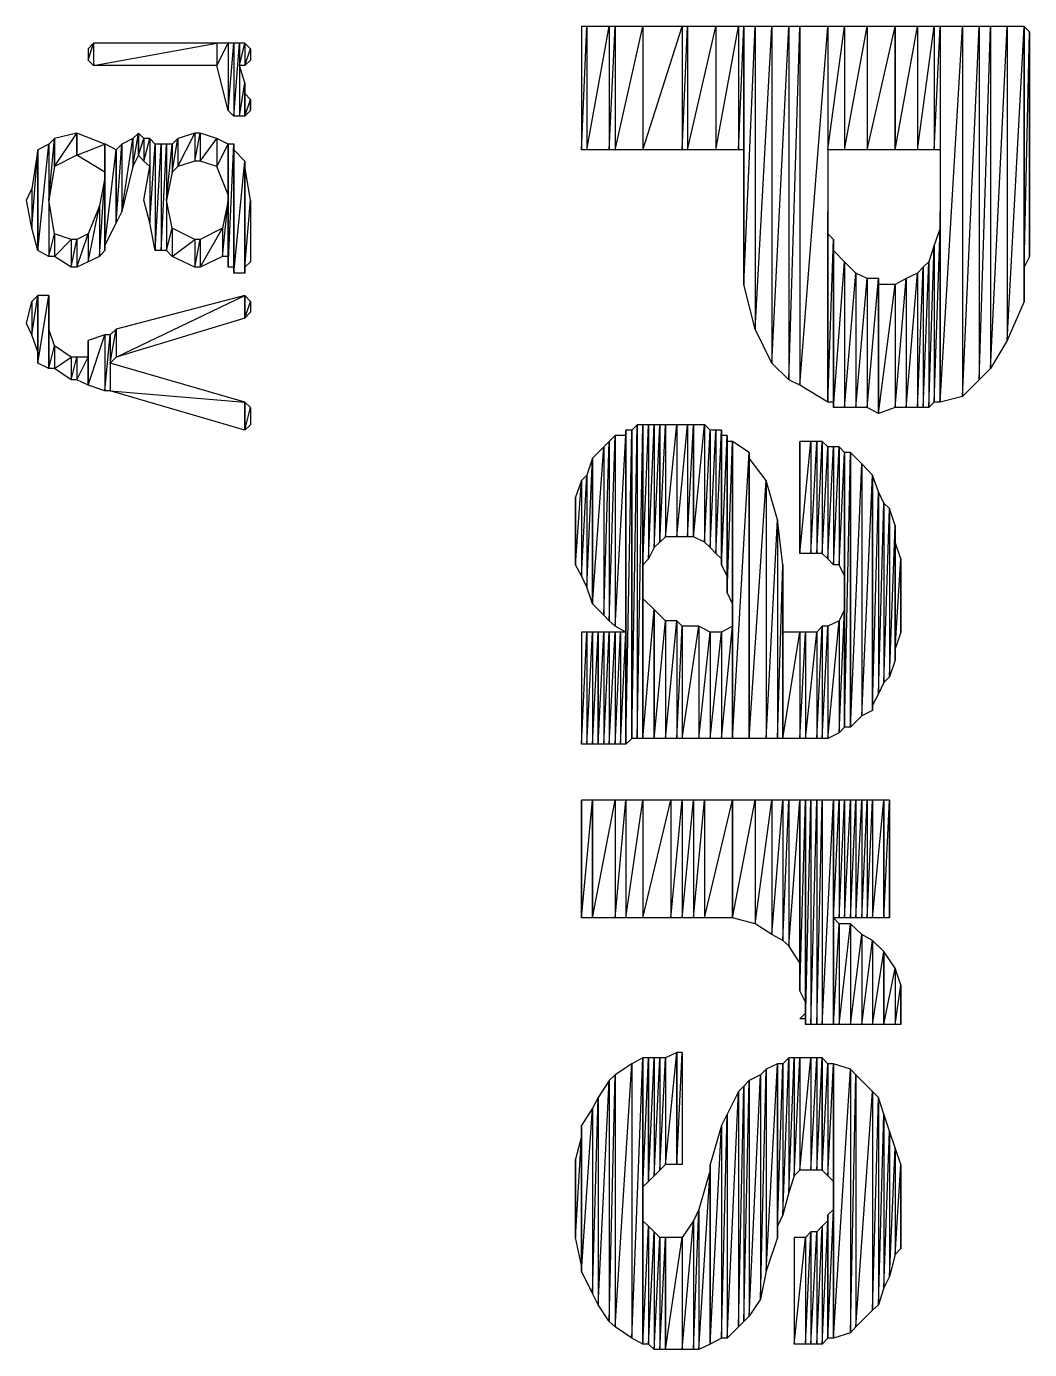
# Model space of a CAD drawing. Extents: x 0.1 to 11.6, y 0.2 to 16.4.
# Drawn here: x 1.0275 to 1.1766, y 1.605 to 1.8016 of the extents above; entities that cross this region are included whole.
import ezdxf

# ---------------------------------------------------------------- set-up
doc = ezdxf.new("R2010")
doc.units = 0
doc.header["$MEASUREMENT"] = 0

msp = doc.modelspace()

# ---------------------------------------------------------------- linework, layer by layer
at = {"color": 0}
for points in [[(1.11084, 1.80165), (1.11003, 1.80165), (1.11003, 1.78331)], [(1.11084, 1.80165), (1.11084, 1.78331), (1.11003, 1.78331)], [(1.11415, 1.80165), (1.11084, 1.80165), (1.11084, 1.78331)], [(1.11415, 1.80165), (1.11415, 1.78331), (1.11084, 1.78331)], [(1.11502, 1.80165), (1.11415, 1.80165), (1.11415, 1.78331)], [(1.11502, 1.80165), (1.11502, 1.78331), (1.11415, 1.78331)], [(1.11914, 1.80165), (1.11502, 1.80165), (1.11502, 1.78331)], [(1.11914, 1.80165), (1.11914, 1.78331), (1.11502, 1.78331)], [(1.125, 1.80165), (1.11914, 1.80165), (1.11914, 1.78331)], [(1.125, 1.80165), (1.125, 1.78331), (1.11914, 1.78331)], [(1.12581, 1.80165), (1.125, 1.80165), (1.125, 1.78331)], [(1.12581, 1.80165), (1.12581, 1.78331), (1.125, 1.78331)], [(1.12999, 1.80165), (1.12581, 1.80165), (1.12581, 1.78331)], [(1.12999, 1.80165), (1.12999, 1.78331), (1.12581, 1.78331)], [(1.13336, 1.80165), (1.12999, 1.80165), (1.12999, 1.78331)], [(1.13336, 1.80165), (1.13336, 1.78331), (1.12999, 1.78331)], [(1.13417, 1.80165), (1.13336, 1.80165), (1.13336, 1.78331)], [(1.13417, 1.80165), (1.13417, 1.78331), (1.13336, 1.78331)], [(1.13585, 1.80165), (1.13417, 1.80165), (1.13417, 1.76329)], [(1.13585, 1.80165), (1.13585, 1.75667), (1.13417, 1.76329)], [(1.13417, 1.80165), (1.13417, 1.77083)], [(1.13417, 1.80165), (1.13417, 1.76329), (1.13417, 1.77083)], [(1.13417, 1.80165), (1.13417, 1.77165)], [(1.13417, 1.80165), (1.13417, 1.77083), (1.13417, 1.77165)], [(1.13835, 1.80165), (1.13585, 1.80165), (1.13585, 1.75667)], [(1.13835, 1.80165), (1.13835, 1.75162), (1.13585, 1.75667)], [(1.14084, 1.80165), (1.13835, 1.80165), (1.13835, 1.75162)], [(1.14084, 1.80165), (1.14084, 1.74914), (1.13835, 1.75162)], [(1.14252, 1.80165), (1.14084, 1.80165), (1.14084, 1.74914)], [(1.14252, 1.80165), (1.14252, 1.74832), (1.14084, 1.74914)], [(1.14665, 1.80165), (1.14252, 1.80165), (1.14252, 1.74832)], [(1.14665, 1.80165), (1.14665, 1.74582), (1.14252, 1.74832)], [(1.14914, 1.80165), (1.14665, 1.80165), (1.14665, 1.78331)], [(1.14914, 1.80165), (1.14914, 1.78331), (1.14665, 1.78331)], [(1.15251, 1.80165), (1.14914, 1.80165), (1.14914, 1.78331)], [(1.15251, 1.80165), (1.15251, 1.78331), (1.14914, 1.78331)], [(1.15668, 1.80165), (1.15251, 1.80165), (1.15251, 1.78331)], [(1.15668, 1.80165), (1.15668, 1.78331), (1.15251, 1.78331)], [(1.15999, 1.80165), (1.15668, 1.80165), (1.15668, 1.78331)], [(1.15999, 1.80165), (1.15999, 1.78331), (1.15668, 1.78331)], [(1.15668, 1.80165), (1.15668, 1.78331)], [(1.15668, 1.80165), (1.15668, 1.78331)], [(1.16249, 1.80165), (1.15999, 1.80165), (1.15999, 1.78331)], [(1.16249, 1.80165), (1.16249, 1.78331), (1.15999, 1.78331)], [(1.16336, 1.80165), (1.16249, 1.80165), (1.16249, 1.78331)], [(1.16336, 1.80165), (1.16336, 1.78331), (1.16249, 1.78331)], [(1.16667, 1.80165), (1.16336, 1.80165), (1.16336, 1.74582)], [(1.16667, 1.80165), (1.16667, 1.74664), (1.16336, 1.74582)], [(1.16916, 1.80165), (1.16667, 1.80165), (1.16667, 1.74664)], [(1.16916, 1.80165), (1.16916, 1.74914), (1.16667, 1.74664)], [(1.17084, 1.80165), (1.16916, 1.80165), (1.16916, 1.74914)], [(1.17084, 1.80165), (1.17084, 1.75082), (1.16916, 1.74914)], [(1.17334, 1.80165), (1.17084, 1.80165), (1.17084, 1.75082)], [(1.17334, 1.80165), (1.17334, 1.75499), (1.17084, 1.75082)], [(1.17584, 1.80165), (1.17334, 1.80165), (1.17334, 1.75499)], [(1.17584, 1.80165), (1.17584, 1.76079), (1.17334, 1.75499)], [(1.17665, 1.80083), (1.17584, 1.80165), (1.17584, 1.76585)], [(1.17584, 1.80165), (1.17584, 1.76079)], [(1.17584, 1.80165), (1.17584, 1.76079)], [(1.17665, 1.80083), (1.17665, 1.76747), (1.17584, 1.76585)], [(1.17665, 1.80083), (1.17665, 1.76747)], [(1.17665, 1.80083), (1.17665, 1.76747)], [(1.14665, 1.77083), (1.14665, 1.77414), (1.14665, 1.74582)], [(1.16336, 1.77414), (1.16336, 1.74582)], [(1.16336, 1.77414), (1.16336, 1.74582)], [(1.14752, 1.76997), (1.14665, 1.77083), (1.14665, 1.74582)], [(1.14665, 1.77083), (1.14665, 1.74582)], [(1.14752, 1.76997), (1.14752, 1.74582), (1.14665, 1.74582)], [(1.14752, 1.76833), (1.14752, 1.76997), (1.14752, 1.74582)], [(1.16336, 1.77165), (1.16249, 1.76915), (1.16249, 1.74582)], [(1.16336, 1.77165), (1.16336, 1.74582), (1.16249, 1.74582)], [(1.14914, 1.76665), (1.14752, 1.76833), (1.14752, 1.74501)], [(1.14752, 1.76833), (1.14752, 1.74501), (1.14752, 1.74582)], [(1.16249, 1.76915), (1.16168, 1.76665), (1.16168, 1.74501)], [(1.16249, 1.76915), (1.16249, 1.74582), (1.16168, 1.74501)], [(1.14914, 1.76665), (1.14914, 1.74501), (1.14752, 1.74501)], [(1.15082, 1.76497), (1.14914, 1.76665), (1.14914, 1.74501)], [(1.16168, 1.76665), (1.16081, 1.76585), (1.16081, 1.74501)], [(1.16168, 1.76665), (1.16168, 1.74501), (1.16081, 1.74501)], [(1.15082, 1.76497), (1.15082, 1.74501), (1.14914, 1.74501)], [(1.15251, 1.76417), (1.15082, 1.76497), (1.15082, 1.74501)], [(1.15251, 1.76417), (1.15251, 1.74501), (1.15082, 1.74501)], [(1.15419, 1.76417), (1.15251, 1.76417), (1.15251, 1.74501)], [(1.15419, 1.76417), (1.15419, 1.74414), (1.15251, 1.74501)], [(1.15419, 1.76329), (1.15419, 1.76417), (1.15419, 1.74414)], [(1.15831, 1.76417), (1.15668, 1.76329), (1.15668, 1.74501)], [(1.15831, 1.76417), (1.15831, 1.74501), (1.15668, 1.74501)], [(1.15999, 1.76497), (1.15831, 1.76417), (1.15831, 1.74501)], [(1.15999, 1.76497), (1.15999, 1.74501), (1.15831, 1.74501)], [(1.16081, 1.76585), (1.15999, 1.76497), (1.15999, 1.74501)], [(1.16081, 1.76585), (1.16081, 1.74501), (1.15999, 1.74501)], [(1.15668, 1.76329), (1.15419, 1.76329), (1.15419, 1.74414)], [(1.15668, 1.76329), (1.15668, 1.74501), (1.15419, 1.74414)], [(1.15419, 1.76329), (1.15419, 1.74414)], [(1.11833, 1.74246), (1.11751, 1.74164), (1.11751, 1.69581)], [(1.11833, 1.74246), (1.11833, 1.69581), (1.11751, 1.69581)], [(1.11914, 1.74246), (1.11833, 1.74246), (1.11833, 1.69581)], [(1.11914, 1.74246), (1.11914, 1.69581), (1.11833, 1.69581)], [(1.12001, 1.74246), (1.11914, 1.74246), (1.11914, 1.72163)], [(1.12001, 1.74246), (1.12001, 1.7225), (1.11914, 1.72163)], [(1.11914, 1.74246), (1.11914, 1.72)], [(1.11914, 1.74246), (1.11914, 1.72)], [(1.12082, 1.74246), (1.12001, 1.74246), (1.12001, 1.7225)], [(1.12082, 1.74246), (1.12082, 1.72418), (1.12001, 1.7225)], [(1.12169, 1.74246), (1.12082, 1.74246), (1.12082, 1.72418)], [(1.12169, 1.74246), (1.12169, 1.72499), (1.12082, 1.72418)], [(1.1225, 1.74246), (1.12169, 1.74246), (1.12169, 1.72499)], [(1.1225, 1.74246), (1.1225, 1.72581), (1.12169, 1.72499)], [(1.12169, 1.74246), (1.12169, 1.72499)], [(1.12169, 1.74246), (1.12169, 1.72499)], [(1.12419, 1.74246), (1.1225, 1.74246), (1.1225, 1.72581)], [(1.12419, 1.74246), (1.12419, 1.72581), (1.1225, 1.72581)], [(1.12581, 1.74246), (1.12419, 1.74246), (1.12419, 1.72581)], [(1.12581, 1.74246), (1.12581, 1.72581), (1.12419, 1.72581)], [(1.12668, 1.74246), (1.12581, 1.74246), (1.12581, 1.72581)], [(1.12668, 1.74246), (1.12668, 1.72581), (1.12581, 1.72581)], [(1.12831, 1.74246), (1.12668, 1.74246), (1.12668, 1.72581)], [(1.12831, 1.74246), (1.12831, 1.72499), (1.12668, 1.72581)], [(1.12668, 1.74246), (1.12668, 1.72581)], [(1.12668, 1.74246), (1.12668, 1.72581)], [(1.12918, 1.74164), (1.12831, 1.74251), (1.12831, 1.72499)], [(1.11502, 1.74083), (1.11415, 1.73996), (1.11415, 1.71332)], [(1.11502, 1.74083), (1.11502, 1.71251), (1.11415, 1.71332)], [(1.11664, 1.74083), (1.11502, 1.74083), (1.11502, 1.71251)], [(1.11664, 1.74083), (1.11664, 1.71164), (1.11502, 1.71251)], [(1.11751, 1.74164), (1.11664, 1.74164), (1.11664, 1.69499)], [(1.11751, 1.74164), (1.11751, 1.69581), (1.11664, 1.69499)], [(1.11664, 1.74164), (1.11664, 1.71164)], [(1.11664, 1.74164), (1.11664, 1.71164)], [(1.11751, 1.74164), (1.11751, 1.69581)], [(1.11751, 1.74164), (1.11751, 1.69581)], [(1.12918, 1.74164), (1.12918, 1.72418), (1.12831, 1.72499)], [(1.12999, 1.74164), (1.12918, 1.74164), (1.12918, 1.72418)], [(1.12999, 1.74164), (1.12999, 1.72331), (1.12918, 1.72418)], [(1.13086, 1.74164), (1.12999, 1.74164), (1.12999, 1.72331)], [(1.13086, 1.74164), (1.13086, 1.7225), (1.12999, 1.72331)], [(1.13086, 1.74083), (1.13086, 1.74164), (1.13086, 1.7225)], [(1.13167, 1.74083), (1.13086, 1.74083), (1.13086, 1.72163)], [(1.13167, 1.74083), (1.13167, 1.72), (1.13086, 1.72163)], [(1.13086, 1.74083), (1.13086, 1.72163)], [(1.13086, 1.74083), (1.13086, 1.72163)], [(1.13086, 1.74083), (1.13086, 1.72163), (1.13086, 1.7225)], [(1.13167, 1.73996), (1.13167, 1.74083), (1.13167, 1.71913)], [(1.13167, 1.74083), (1.13167, 1.72)], [(1.13167, 1.74083), (1.13167, 1.71913), (1.13167, 1.72)], [(1.11334, 1.73915), (1.11165, 1.73747), (1.11165, 1.71582)], [(1.11334, 1.73915), (1.11334, 1.71414), (1.11165, 1.71582)], [(1.11415, 1.73996), (1.11334, 1.73915), (1.11334, 1.71414)], [(1.11415, 1.73996), (1.11415, 1.71332), (1.11334, 1.71414)], [(1.13249, 1.73996), (1.13167, 1.73996), (1.13167, 1.7175)], [(1.13249, 1.73996), (1.13249, 1.71582), (1.13167, 1.7175)], [(1.13167, 1.73996), (1.13167, 1.7175), (1.13167, 1.71913)], [(1.13498, 1.73833), (1.13249, 1.73996), (1.13249, 1.69581)], [(1.13249, 1.73996), (1.13249, 1.715)], [(1.13249, 1.73996), (1.13249, 1.71414), (1.13249, 1.715)], [(1.13249, 1.73996), (1.13249, 1.71582)], [(1.13249, 1.73996), (1.13249, 1.715), (1.13249, 1.71582)], [(1.14415, 1.73996), (1.14252, 1.73996), (1.14252, 1.72331)], [(1.14415, 1.73996), (1.14415, 1.72331), (1.14252, 1.72331)], [(1.14252, 1.73996), (1.14252, 1.72418)], [(1.14252, 1.73996), (1.14252, 1.72331), (1.14252, 1.72418)], [(1.14502, 1.73996), (1.14415, 1.73996), (1.14415, 1.72331)], [(1.14502, 1.73996), (1.14502, 1.72331), (1.14415, 1.72331)], [(1.14583, 1.73996), (1.14502, 1.73996), (1.14502, 1.72331)], [(1.14583, 1.73996), (1.14583, 1.72331), (1.14502, 1.72331)], [(1.14665, 1.73915), (1.14583, 1.73996), (1.14583, 1.72331)], [(1.14665, 1.73915), (1.14665, 1.7225), (1.14583, 1.72331)], [(1.14752, 1.73915), (1.14665, 1.73915), (1.14665, 1.7225)], [(1.14752, 1.73915), (1.14752, 1.72163), (1.14665, 1.7225)], [(1.14833, 1.73915), (1.14752, 1.73915), (1.14752, 1.72163)], [(1.14833, 1.73915), (1.14833, 1.72163), (1.14752, 1.72163)], [(1.14914, 1.73833), (1.14833, 1.73915), (1.14833, 1.72163)], [(1.11165, 1.73747), (1.11084, 1.73497), (1.11084, 1.71832)], [(1.11165, 1.73747), (1.11165, 1.71582), (1.11084, 1.71832)], [(1.11165, 1.73747), (1.11165, 1.71582)], [(1.11165, 1.73747), (1.11165, 1.71582)], [(1.13498, 1.73833), (1.13498, 1.69581), (1.13249, 1.69581)], [(1.13498, 1.73747), (1.13498, 1.73833), (1.13498, 1.69581)], [(1.13748, 1.73415), (1.13498, 1.73747), (1.13498, 1.69581)], [(1.13498, 1.73747), (1.13498, 1.69581)], [(1.14914, 1.73833), (1.14914, 1.72), (1.14833, 1.72163)], [(1.15001, 1.73833), (1.14914, 1.73833), (1.14914, 1.69749)], [(1.15001, 1.73833), (1.15001, 1.69749), (1.14914, 1.69749)], [(1.14914, 1.73833), (1.14914, 1.72)], [(1.14914, 1.73833), (1.14914, 1.71832), (1.14914, 1.72)], [(1.15169, 1.73665), (1.15001, 1.73833), (1.15001, 1.69749)], [(1.15001, 1.73833), (1.15001, 1.69749)], [(1.15001, 1.73833), (1.15001, 1.69749)], [(1.15169, 1.73665), (1.15169, 1.69917), (1.15001, 1.69749)], [(1.15332, 1.73497), (1.15169, 1.73665), (1.15169, 1.69917)], [(1.11084, 1.73497), (1.11003, 1.73415), (1.11003, 1.72)], [(1.11084, 1.73497), (1.11084, 1.71832), (1.11003, 1.72)], [(1.15332, 1.73497), (1.15332, 1.69997), (1.15169, 1.69917)], [(1.15419, 1.73247), (1.15332, 1.73497), (1.15332, 1.70079)], [(1.15332, 1.73497), (1.15332, 1.69997)], [(1.15332, 1.73497), (1.15332, 1.69997)], [(1.11003, 1.73415), (1.10916, 1.73167), (1.10916, 1.72163)], [(1.11003, 1.73415), (1.11003, 1.72), (1.10916, 1.72163)], [(1.13748, 1.73415), (1.13748, 1.69581), (1.13498, 1.69581)], [(1.13916, 1.72831), (1.13748, 1.73415), (1.13748, 1.69581)], [(1.10916, 1.73167), (1.10916, 1.72418)], [(1.10916, 1.73167), (1.10916, 1.72163), (1.10916, 1.72418)], [(1.15419, 1.73247), (1.15419, 1.70247), (1.15332, 1.70079)], [(1.155, 1.73079), (1.15419, 1.73247), (1.15419, 1.70247)], [(1.155, 1.73079), (1.155, 1.70415), (1.15419, 1.70247)], [(1.15582, 1.72999), (1.155, 1.73079), (1.155, 1.70415)], [(1.10916, 1.72999), (1.10916, 1.72499)], [(1.10916, 1.72999), (1.10916, 1.72418), (1.10916, 1.72499)], [(1.15582, 1.72999), (1.15582, 1.70497), (1.155, 1.70415)], [(1.15668, 1.72749), (1.15582, 1.72999), (1.15582, 1.70497)], [(1.13916, 1.72831), (1.13916, 1.69581), (1.13748, 1.69581)], [(1.13997, 1.72163), (1.13916, 1.72831), (1.13916, 1.69581)], [(1.15668, 1.72749), (1.15668, 1.70747), (1.15582, 1.70497)], [(1.15668, 1.72581), (1.15668, 1.72749), (1.15668, 1.70747)], [(1.10916, 1.72667), (1.10916, 1.72499)], [(1.15668, 1.72499), (1.15668, 1.72581), (1.15668, 1.70833)], [(1.15668, 1.72581), (1.15668, 1.70747)], [(1.1575, 1.7225), (1.15668, 1.72499), (1.15668, 1.70915)], [(1.15668, 1.72499), (1.15668, 1.70833)], [(1.13997, 1.72163), (1.13997, 1.69581), (1.13916, 1.69581)], [(1.13997, 1.7175), (1.13997, 1.72163), (1.13997, 1.69581)], [(1.1575, 1.7225), (1.1575, 1.71164), (1.15668, 1.70915)], [(1.1575, 1.72), (1.1575, 1.7225), (1.1575, 1.71164)], [(1.11914, 1.7175), (1.11914, 1.72), (1.11914, 1.69581)], [(1.1575, 1.7175), (1.1575, 1.72), (1.1575, 1.71332)], [(1.1575, 1.72), (1.1575, 1.71332)], [(1.1575, 1.72), (1.1575, 1.71332)], [(1.1575, 1.72), (1.1575, 1.71164)], [(1.11914, 1.71664), (1.11914, 1.7175), (1.11914, 1.69581)], [(1.11914, 1.7175), (1.11914, 1.69581)], [(1.13997, 1.7175), (1.13997, 1.69581)], [(1.14914, 1.71832), (1.14914, 1.69749)], [(1.14914, 1.71832), (1.14914, 1.69749)], [(1.1575, 1.7175), (1.1575, 1.71664)], [(1.1575, 1.7175), (1.1575, 1.71332)], [(1.12082, 1.715), (1.11914, 1.71664), (1.11914, 1.69581)], [(1.11914, 1.71664), (1.11914, 1.69581)], [(1.12082, 1.715), (1.12082, 1.69581), (1.11914, 1.69581)], [(1.1225, 1.71332), (1.12082, 1.715), (1.12082, 1.69581)], [(1.12082, 1.715), (1.12082, 1.69581)], [(1.12082, 1.715), (1.12082, 1.69581)], [(1.14914, 1.715), (1.14833, 1.71332), (1.14833, 1.69667)], [(1.14914, 1.715), (1.14914, 1.69749), (1.14833, 1.69667)], [(1.1225, 1.71332), (1.1225, 1.69581), (1.12082, 1.69581)], [(1.12419, 1.71332), (1.1225, 1.71332), (1.1225, 1.69581)], [(1.12419, 1.71332), (1.12419, 1.69581), (1.1225, 1.69581)], [(1.125, 1.71251), (1.12419, 1.71332), (1.12419, 1.69581)], [(1.13249, 1.71414), (1.13249, 1.69581)], [(1.13249, 1.71414), (1.13249, 1.69581)], [(1.14833, 1.71332), (1.14665, 1.71251), (1.14665, 1.69581)], [(1.14833, 1.71332), (1.14833, 1.69667), (1.14665, 1.69581)], [(1.11084, 1.71164), (1.11003, 1.71164), (1.11003, 1.69499)], [(1.11084, 1.71164), (1.11084, 1.69499), (1.11003, 1.69499)], [(1.11165, 1.71164), (1.11084, 1.71164), (1.11084, 1.69499)], [(1.11165, 1.71164), (1.11165, 1.69499), (1.11084, 1.69499)], [(1.11252, 1.71164), (1.11165, 1.71164), (1.11165, 1.69499)], [(1.11252, 1.71164), (1.11252, 1.69499), (1.11165, 1.69499)], [(1.11334, 1.71164), (1.11252, 1.71164), (1.11252, 1.69499)], [(1.11334, 1.71164), (1.11334, 1.69499), (1.11252, 1.69499)], [(1.11252, 1.71164), (1.11252, 1.69499)], [(1.11252, 1.71164), (1.11252, 1.69499)], [(1.11415, 1.71164), (1.11334, 1.71164), (1.11334, 1.69499)], [(1.11415, 1.71164), (1.11415, 1.69499), (1.11334, 1.69499)], [(1.11502, 1.71164), (1.11415, 1.71164), (1.11415, 1.69499)], [(1.11502, 1.71164), (1.11502, 1.69499), (1.11415, 1.69499)], [(1.11583, 1.71164), (1.11502, 1.71164), (1.11502, 1.69499)], [(1.11583, 1.71164), (1.11583, 1.69499), (1.11502, 1.69499)], [(1.11664, 1.71164), (1.11583, 1.71164), (1.11583, 1.69499)], [(1.11664, 1.71164), (1.11664, 1.69499), (1.11583, 1.69499)], [(1.11664, 1.71164), (1.11664, 1.69499)], [(1.11664, 1.71164), (1.11664, 1.69499)], [(1.11664, 1.71164), (1.11664, 1.69499)], [(1.11664, 1.71164), (1.11664, 1.69499)], [(1.125, 1.71251), (1.125, 1.69581), (1.12419, 1.69581)], [(1.1275, 1.71251), (1.125, 1.71251), (1.125, 1.69581)], [(1.1275, 1.71251), (1.1275, 1.69581), (1.125, 1.69581)], [(1.12918, 1.71164), (1.1275, 1.71251), (1.1275, 1.69581)], [(1.12918, 1.71164), (1.12918, 1.69581), (1.1275, 1.69581)], [(1.13086, 1.71164), (1.12918, 1.71164), (1.12918, 1.69581)], [(1.13086, 1.71164), (1.13086, 1.69581), (1.12918, 1.69581)], [(1.13249, 1.71251), (1.13086, 1.71164), (1.13086, 1.69581)], [(1.13249, 1.71251), (1.13249, 1.69581), (1.13086, 1.69581)], [(1.13997, 1.71164), (1.13997, 1.71251), (1.13997, 1.69581)], [(1.13997, 1.71251), (1.13997, 1.69581)], [(1.13997, 1.71251), (1.13997, 1.69581)], [(1.14252, 1.71164), (1.13997, 1.71164), (1.13997, 1.69581)], [(1.14252, 1.71164), (1.14252, 1.69581), (1.13997, 1.69581)], [(1.13997, 1.71164), (1.13997, 1.69581)], [(1.14334, 1.71164), (1.14252, 1.71164), (1.14252, 1.69581)], [(1.14334, 1.71164), (1.14334, 1.69581), (1.14252, 1.69581)], [(1.14502, 1.71164), (1.14334, 1.71164), (1.14334, 1.69581)], [(1.14502, 1.71164), (1.14502, 1.69581), (1.14334, 1.69581)], [(1.14583, 1.71251), (1.14502, 1.71164), (1.14502, 1.69581)], [(1.14583, 1.71251), (1.14583, 1.69581), (1.14502, 1.69581)], [(1.14665, 1.71251), (1.14583, 1.71251), (1.14583, 1.69581)], [(1.14665, 1.71251), (1.14665, 1.69581), (1.14583, 1.69581)], [(1.11165, 1.68664), (1.11003, 1.68664), (1.11003, 1.66917)], [(1.11165, 1.68664), (1.11165, 1.66917), (1.11003, 1.66917)], [(1.11003, 1.68664), (1.11003, 1.66997)], [(1.11003, 1.68664), (1.11003, 1.66917), (1.11003, 1.66997)], [(1.11502, 1.68664), (1.11165, 1.68664), (1.11165, 1.66917)], [(1.11502, 1.68664), (1.11502, 1.66917), (1.11165, 1.66917)], [(1.11165, 1.68664), (1.11165, 1.66917)], [(1.11165, 1.68664), (1.11165, 1.66917)], [(1.11664, 1.68664), (1.11502, 1.68664), (1.11502, 1.66917)], [(1.11664, 1.68664), (1.11664, 1.66917), (1.11502, 1.66917)], [(1.11914, 1.68664), (1.11664, 1.68664), (1.11664, 1.66917)], [(1.11914, 1.68664), (1.11914, 1.66917), (1.11664, 1.66917)], [(1.12332, 1.68664), (1.11914, 1.68664), (1.11914, 1.66917)], [(1.12332, 1.68664), (1.12332, 1.66917), (1.11914, 1.66917)], [(1.125, 1.68664), (1.12332, 1.68664), (1.12332, 1.66917)], [(1.125, 1.68664), (1.125, 1.66917), (1.12332, 1.66917)], [(1.12668, 1.68664), (1.125, 1.68664), (1.125, 1.66917)], [(1.12668, 1.68664), (1.12668, 1.66917), (1.125, 1.66917)], [(1.12831, 1.68664), (1.12668, 1.68664), (1.12668, 1.66917)], [(1.12831, 1.68664), (1.12831, 1.66917), (1.12668, 1.66917)], [(1.13249, 1.68664), (1.12831, 1.68664), (1.12831, 1.66917)], [(1.13249, 1.68664), (1.13249, 1.66917), (1.12831, 1.66917)], [(1.13585, 1.68664), (1.13249, 1.68664), (1.13249, 1.66917)], [(1.13585, 1.68664), (1.13585, 1.66829), (1.13249, 1.66917)], [(1.13249, 1.68664), (1.13249, 1.66917)], [(1.13249, 1.68664), (1.13249, 1.66917)], [(1.13835, 1.68664), (1.13585, 1.68664), (1.13585, 1.66829)], [(1.13835, 1.68664), (1.13835, 1.66667), (1.13585, 1.66829)], [(1.13997, 1.68664), (1.13835, 1.68664), (1.13835, 1.66667)], [(1.13997, 1.68664), (1.13997, 1.66581), (1.13835, 1.66667)], [(1.14084, 1.68664), (1.13997, 1.68664), (1.13997, 1.66581)], [(1.14084, 1.68664), (1.14084, 1.66499), (1.13997, 1.66581)], [(1.14252, 1.68664), (1.14084, 1.68664), (1.14084, 1.66499)], [(1.14252, 1.68664), (1.14252, 1.66249), (1.14084, 1.66499)], [(1.14334, 1.68664), (1.14252, 1.68664), (1.14252, 1.65831)], [(1.14334, 1.68664), (1.14334, 1.65663), (1.14252, 1.65831)], [(1.14252, 1.68664), (1.14252, 1.66249)], [(1.14252, 1.68664), (1.14252, 1.65831), (1.14252, 1.66249)], [(1.14415, 1.68664), (1.14334, 1.68664), (1.14334, 1.65332)], [(1.14415, 1.68664), (1.14415, 1.65332), (1.14334, 1.65332)], [(1.14334, 1.68664), (1.14334, 1.65414)], [(1.14334, 1.68664), (1.14334, 1.65332), (1.14334, 1.65414)], [(1.14502, 1.68664), (1.14415, 1.68664), (1.14415, 1.65332)], [(1.14502, 1.68664), (1.14502, 1.65332), (1.14415, 1.65332)], [(1.14583, 1.68664), (1.14502, 1.68664), (1.14502, 1.65332)], [(1.14583, 1.68664), (1.14583, 1.65332), (1.14502, 1.65332)], [(1.14752, 1.68664), (1.14583, 1.68664), (1.14583, 1.65332)], [(1.14752, 1.68664), (1.14752, 1.65332), (1.14583, 1.65332)], [(1.14833, 1.68664), (1.14752, 1.68664), (1.14752, 1.66917)], [(1.14833, 1.68664), (1.14833, 1.66917), (1.14752, 1.66917)], [(1.14752, 1.68664), (1.14752, 1.65332)], [(1.14752, 1.68664), (1.14752, 1.65332)], [(1.14914, 1.68664), (1.14833, 1.68664), (1.14833, 1.66917)], [(1.14914, 1.68664), (1.14914, 1.66917), (1.14833, 1.66917)], [(1.15001, 1.68664), (1.14914, 1.68664), (1.14914, 1.66917)], [(1.15001, 1.68664), (1.15001, 1.66917), (1.14914, 1.66917)], [(1.15082, 1.68664), (1.15001, 1.68664), (1.15001, 1.66917)], [(1.15082, 1.68664), (1.15082, 1.66917), (1.15001, 1.66917)], [(1.15169, 1.68664), (1.15082, 1.68664), (1.15082, 1.66917)], [(1.15169, 1.68664), (1.15169, 1.66917), (1.15082, 1.66917)], [(1.15251, 1.68664), (1.15169, 1.68664), (1.15169, 1.66917)], [(1.15251, 1.68664), (1.15251, 1.66917), (1.15169, 1.66917)], [(1.15332, 1.68664), (1.15251, 1.68664), (1.15251, 1.66917)], [(1.15332, 1.68664), (1.15332, 1.66917), (1.15251, 1.66917)], [(1.155, 1.68664), (1.15332, 1.68664), (1.15332, 1.66917)], [(1.155, 1.68664), (1.155, 1.66917), (1.15332, 1.66917)], [(1.15582, 1.68664), (1.155, 1.68664), (1.155, 1.66917)], [(1.15582, 1.68664), (1.15582, 1.66917), (1.155, 1.66917)], [(1.155, 1.68664), (1.155, 1.66917)], [(1.155, 1.68664), (1.155, 1.66917)], [(1.15582, 1.68664), (1.15582, 1.66917)], [(1.15582, 1.68664), (1.15582, 1.66917)], [(1.14833, 1.66829), (1.14752, 1.66917), (1.14752, 1.65332)], [(1.14833, 1.66829), (1.14833, 1.65332), (1.14752, 1.65332)], [(1.15001, 1.66829), (1.14833, 1.66829), (1.14833, 1.65332)], [(1.15001, 1.66829), (1.15001, 1.65332), (1.14833, 1.65332)], [(1.15169, 1.66667), (1.15001, 1.66829), (1.15001, 1.65332)], [(1.15169, 1.66667), (1.15169, 1.65332), (1.15001, 1.65332)], [(1.15332, 1.66581), (1.15169, 1.66667), (1.15169, 1.65332)], [(1.15332, 1.66581), (1.15332, 1.65332), (1.15169, 1.65332)], [(1.155, 1.66417), (1.15332, 1.66581), (1.15332, 1.65332)], [(1.155, 1.66417), (1.155, 1.65332), (1.15332, 1.65332)], [(1.15668, 1.66168), (1.155, 1.66417), (1.155, 1.65332)], [(1.155, 1.66417), (1.155, 1.65332)], [(1.155, 1.66417), (1.155, 1.65332)], [(1.15668, 1.66168), (1.15668, 1.65332), (1.155, 1.65332)], [(1.1575, 1.65913), (1.15668, 1.66168), (1.15668, 1.65332)], [(1.1575, 1.65913), (1.1575, 1.65332), (1.15668, 1.65332)], [(1.1575, 1.65831), (1.1575, 1.65918), (1.1575, 1.65332)], [(1.1575, 1.655), (1.1575, 1.65831), (1.1575, 1.65414)], [(1.1575, 1.65831), (1.1575, 1.65332)], [(1.14334, 1.65663), (1.14334, 1.65414)], [(1.14334, 1.65663), (1.14334, 1.65414)], [(1.14334, 1.655), (1.14252, 1.65414)], [(1.14334, 1.655), (1.14334, 1.65414), (1.14252, 1.65414)], [(1.14334, 1.65582), (1.14334, 1.65414)], [(1.14334, 1.65582), (1.14334, 1.65414)], [(1.1575, 1.655), (1.1575, 1.655)], [(1.1575, 1.655), (1.1575, 1.65414)], [(1.11914, 1.64833), (1.11751, 1.64746), (1.11751, 1.60667)], [(1.11914, 1.64833), (1.11914, 1.60579), (1.11751, 1.60667)], [(1.12001, 1.64833), (1.11914, 1.64833), (1.11914, 1.62918)], [(1.12001, 1.64833), (1.12001, 1.62999), (1.11914, 1.62918)], [(1.11914, 1.64833), (1.11914, 1.62831)], [(1.11914, 1.64833), (1.11914, 1.62831)], [(1.11914, 1.64833), (1.11914, 1.6275)], [(1.11914, 1.64833), (1.11914, 1.6275)], [(1.12082, 1.64833), (1.12001, 1.64833), (1.12001, 1.62999)], [(1.12082, 1.64833), (1.12082, 1.63081), (1.12001, 1.62999)], [(1.12001, 1.64833), (1.12001, 1.62999)], [(1.12001, 1.64833), (1.12001, 1.62999)], [(1.12001, 1.64833), (1.12001, 1.62999)], [(1.12001, 1.64833), (1.12001, 1.62999)], [(1.12169, 1.64833), (1.12082, 1.64833), (1.12082, 1.63081)], [(1.12169, 1.64833), (1.12169, 1.63167), (1.12082, 1.63081)], [(1.1225, 1.64833), (1.12169, 1.64833), (1.12169, 1.63167)], [(1.1225, 1.64833), (1.1225, 1.63249), (1.12169, 1.63167)], [(1.12419, 1.64914), (1.1225, 1.64833), (1.1225, 1.63249)], [(1.12419, 1.64914), (1.12419, 1.63249), (1.1225, 1.63249)], [(1.125, 1.64914), (1.12419, 1.64914), (1.12419, 1.63249)], [(1.125, 1.64914), (1.125, 1.63249), (1.12419, 1.63249)], [(1.12419, 1.64914), (1.12419, 1.63249)], [(1.12419, 1.64914), (1.12419, 1.63249)], [(1.14084, 1.64833), (1.13997, 1.64746), (1.13997, 1.625)], [(1.14084, 1.64833), (1.14084, 1.62831), (1.13997, 1.625)], [(1.14166, 1.64833), (1.14084, 1.64833), (1.14084, 1.62831)], [(1.14166, 1.64833), (1.14166, 1.63081), (1.14084, 1.62831)], [(1.14252, 1.64833), (1.14166, 1.64833), (1.14166, 1.63081)], [(1.14252, 1.64833), (1.14252, 1.63167), (1.14166, 1.63081)], [(1.14415, 1.64833), (1.14252, 1.64833), (1.14252, 1.63167)], [(1.14415, 1.64833), (1.14415, 1.63167), (1.14252, 1.63167)], [(1.14502, 1.64833), (1.14415, 1.64833), (1.14415, 1.63167)], [(1.14502, 1.64833), (1.14502, 1.63167), (1.14415, 1.63167)], [(1.14583, 1.64833), (1.14502, 1.64833), (1.14502, 1.63167)], [(1.14583, 1.64833), (1.14583, 1.63167), (1.14502, 1.63167)], [(1.14665, 1.64746), (1.14583, 1.64833), (1.14583, 1.63167)], [(1.14583, 1.64833), (1.14583, 1.63167)], [(1.14583, 1.64833), (1.14583, 1.63167)], [(1.11751, 1.64746), (1.11502, 1.64583), (1.11502, 1.60835)], [(1.11751, 1.64746), (1.11751, 1.60667), (1.11502, 1.60835)], [(1.13748, 1.64665), (1.13666, 1.64583), (1.13666, 1.61247)], [(1.13748, 1.64665), (1.13748, 1.61664), (1.13666, 1.61247)], [(1.13916, 1.64746), (1.13748, 1.64665), (1.13748, 1.61664)], [(1.13916, 1.64746), (1.13916, 1.62164), (1.13748, 1.61664)], [(1.13997, 1.64746), (1.13916, 1.64746), (1.13916, 1.62332)], [(1.13997, 1.64746), (1.13997, 1.625), (1.13916, 1.62332)], [(1.13916, 1.64746), (1.13916, 1.62164)], [(1.13916, 1.64746), (1.13916, 1.62164)], [(1.14665, 1.64746), (1.14665, 1.63081), (1.14583, 1.63167)], [(1.14752, 1.64746), (1.14665, 1.64746), (1.14665, 1.63081)], [(1.14752, 1.64746), (1.14752, 1.62999), (1.14665, 1.63081)], [(1.15001, 1.64665), (1.14752, 1.64746), (1.14752, 1.60667)], [(1.14752, 1.64746), (1.14752, 1.62831)], [(1.14752, 1.64746), (1.14752, 1.6275), (1.14752, 1.62831)], [(1.14752, 1.64746), (1.14752, 1.62999)], [(1.14752, 1.64746), (1.14752, 1.62831), (1.14752, 1.62999)], [(1.15001, 1.64665), (1.15001, 1.60747), (1.14752, 1.60667)], [(1.15082, 1.64583), (1.15001, 1.64665), (1.15001, 1.60747)], [(1.11415, 1.64497), (1.11252, 1.64247), (1.11252, 1.61165)], [(1.11415, 1.64497), (1.11415, 1.60915), (1.11252, 1.61165)], [(1.11502, 1.64583), (1.11415, 1.64497), (1.11415, 1.60915)], [(1.11502, 1.64583), (1.11502, 1.60835), (1.11415, 1.60915)], [(1.13417, 1.64415), (1.13336, 1.64333), (1.13336, 1.60835)], [(1.13417, 1.64415), (1.13417, 1.60915), (1.13336, 1.60835)], [(1.13498, 1.64497), (1.13417, 1.64415), (1.13417, 1.60915)], [(1.13498, 1.64497), (1.13498, 1.60997), (1.13417, 1.60915)], [(1.13666, 1.64583), (1.13498, 1.64497), (1.13498, 1.60997)], [(1.13666, 1.64583), (1.13666, 1.61247), (1.13498, 1.60997)], [(1.15082, 1.64583), (1.15082, 1.60835), (1.15001, 1.60747)], [(1.15332, 1.64333), (1.15082, 1.64583), (1.15082, 1.60835)], [(1.11252, 1.64247), (1.11165, 1.64085), (1.11165, 1.61333)], [(1.11252, 1.64247), (1.11252, 1.61165), (1.11165, 1.61333)], [(1.13336, 1.64333), (1.13167, 1.63997), (1.13167, 1.60667)], [(1.13336, 1.64333), (1.13336, 1.60835), (1.13167, 1.60667)], [(1.15332, 1.64333), (1.15332, 1.61083), (1.15082, 1.60835)], [(1.15419, 1.64247), (1.15332, 1.64333), (1.15332, 1.61083)], [(1.15419, 1.64247), (1.15419, 1.61165), (1.15332, 1.61083)], [(1.155, 1.63997), (1.15419, 1.64247), (1.15419, 1.61165)], [(1.11165, 1.64085), (1.11003, 1.63829), (1.11003, 1.61664)], [(1.11165, 1.64085), (1.11165, 1.61333), (1.11003, 1.61664)], [(1.11003, 1.63829), (1.11003, 1.61746)], [(1.11003, 1.63829), (1.11003, 1.61664), (1.11003, 1.61746)], [(1.13086, 1.63829), (1.12918, 1.63249), (1.12918, 1.60579)], [(1.13086, 1.63829), (1.13086, 1.60667), (1.12918, 1.60579)], [(1.13167, 1.63997), (1.13086, 1.63829), (1.13086, 1.60667)], [(1.13167, 1.63997), (1.13167, 1.60667), (1.13086, 1.60667)], [(1.155, 1.63997), (1.155, 1.61415), (1.15419, 1.61165)], [(1.15582, 1.63747), (1.155, 1.63997), (1.155, 1.61415)], [(1.11003, 1.63667), (1.10916, 1.63331), (1.10916, 1.62164)], [(1.11003, 1.63667), (1.11003, 1.61746), (1.10916, 1.62164)], [(1.15582, 1.63747), (1.15582, 1.61583), (1.155, 1.61415)], [(1.15668, 1.63499), (1.15582, 1.63747), (1.15582, 1.61583)], [(1.15668, 1.63499), (1.15668, 1.61914), (1.15582, 1.61583)], [(1.1575, 1.63249), (1.15668, 1.63499), (1.15668, 1.61914)], [(1.10916, 1.63331), (1.10916, 1.6225)], [(1.10916, 1.63331), (1.10916, 1.62164), (1.10916, 1.6225)], [(1.12918, 1.63249), (1.12918, 1.60579)], [(1.12918, 1.63249), (1.12918, 1.60579)], [(1.1575, 1.63249), (1.1575, 1.62001), (1.15668, 1.61914)], [(1.1575, 1.62999), (1.1575, 1.63249), (1.1575, 1.62001)], [(1.12918, 1.63167), (1.1275, 1.62582), (1.1275, 1.60499)], [(1.12918, 1.63167), (1.12918, 1.60579), (1.1275, 1.60499)], [(1.10916, 1.62999), (1.10916, 1.62662)], [(1.10916, 1.62999), (1.10916, 1.6225), (1.10916, 1.62662)], [(1.1575, 1.62582), (1.1575, 1.62999), (1.1575, 1.62414)], [(1.1575, 1.62999), (1.1575, 1.62001)], [(1.10916, 1.62831), (1.10916, 1.62662)], [(1.11914, 1.62582), (1.11914, 1.6275), (1.11914, 1.60579)], [(1.14752, 1.6275), (1.14752, 1.60667)], [(1.14752, 1.6275), (1.14752, 1.60667)], [(1.14752, 1.62662), (1.14752, 1.60667)], [(1.14752, 1.62662), (1.14752, 1.60667)], [(1.11914, 1.62414), (1.11914, 1.62582), (1.11914, 1.60579)], [(1.11914, 1.62582), (1.11914, 1.60579)], [(1.1275, 1.62582), (1.12668, 1.62414), (1.12668, 1.60499)], [(1.1275, 1.62582), (1.1275, 1.60499), (1.12668, 1.60499)], [(1.14752, 1.62582), (1.14665, 1.625), (1.14665, 1.60667)], [(1.14752, 1.62582), (1.14752, 1.60667), (1.14665, 1.60667)], [(1.14665, 1.625), (1.14665, 1.60667)], [(1.14665, 1.625), (1.14665, 1.60667)], [(1.1575, 1.62582), (1.1575, 1.62414)], [(1.12001, 1.62332), (1.11914, 1.62414), (1.11914, 1.60579)], [(1.11914, 1.62414), (1.11914, 1.60579)], [(1.12001, 1.62332), (1.12001, 1.60579), (1.11914, 1.60579)], [(1.12082, 1.6225), (1.12001, 1.62332), (1.12001, 1.60579)], [(1.12082, 1.6225), (1.12082, 1.60499), (1.12001, 1.60579)], [(1.12169, 1.62164), (1.12082, 1.6225), (1.12082, 1.60499)], [(1.12668, 1.62414), (1.125, 1.62164), (1.125, 1.60499)], [(1.12668, 1.62414), (1.12668, 1.60499), (1.125, 1.60499)], [(1.14415, 1.6225), (1.14334, 1.62164), (1.14334, 1.60579)], [(1.14415, 1.6225), (1.14415, 1.60579), (1.14334, 1.60579)], [(1.14502, 1.6225), (1.14415, 1.6225), (1.14415, 1.60579)], [(1.14502, 1.6225), (1.14502, 1.60579), (1.14415, 1.60579)], [(1.14583, 1.62332), (1.14502, 1.6225), (1.14502, 1.60579)], [(1.14583, 1.62332), (1.14583, 1.60579), (1.14502, 1.60579)], [(1.14665, 1.62414), (1.14583, 1.62332), (1.14583, 1.60579)], [(1.14665, 1.62414), (1.14665, 1.60667), (1.14583, 1.60579)], [(1.14665, 1.62414), (1.14665, 1.60667)], [(1.14665, 1.62414), (1.14665, 1.60667)], [(1.12169, 1.62164), (1.12169, 1.60499), (1.12082, 1.60499)], [(1.1225, 1.62164), (1.12169, 1.62164), (1.12169, 1.60499)], [(1.1225, 1.62164), (1.1225, 1.60499), (1.12169, 1.60499)], [(1.125, 1.62164), (1.1225, 1.62164), (1.1225, 1.60499)], [(1.125, 1.62164), (1.125, 1.60499), (1.1225, 1.60499)], [(1.1225, 1.62164), (1.1225, 1.60499)], [(1.1225, 1.62164), (1.1225, 1.60499)], [(1.14334, 1.62164), (1.14166, 1.62164), (1.14166, 1.60579)], [(1.14334, 1.62164), (1.14334, 1.60579), (1.14166, 1.60579)]]:
    msp.add_lwpolyline(points, close=True, dxfattribs=at)
at = {"color": 22}
for points in [[(1.03749, 1.79915), (1.03668, 1.79833), (1.03668, 1.79665)], [(1.03749, 1.79915), (1.03749, 1.79585), (1.03668, 1.79665)], [(1.05583, 1.79915), (1.03749, 1.79915), (1.03749, 1.79585)], [(1.05583, 1.79915), (1.05583, 1.79585), (1.03749, 1.79585)], [(1.05751, 1.79915), (1.05583, 1.79915), (1.05583, 1.79585)], [(1.05751, 1.79915), (1.05751, 1.78917), (1.05583, 1.79585)], [(1.05832, 1.79915), (1.05751, 1.79915), (1.05751, 1.78917)], [(1.05832, 1.79915), (1.05832, 1.78831), (1.05751, 1.78917)], [(1.05919, 1.79915), (1.05832, 1.79915), (1.05832, 1.78831)], [(1.05919, 1.79915), (1.05919, 1.78831), (1.05832, 1.78831)], [(1.06, 1.79915), (1.05919, 1.79915), (1.05919, 1.79585)], [(1.06, 1.79915), (1.06, 1.79585), (1.05919, 1.79585)], [(1.06082, 1.79833), (1.06, 1.79915), (1.06, 1.79585)], [(1.06082, 1.79833), (1.06082, 1.79665), (1.06, 1.79585)], [(1.06, 1.79329), (1.05919, 1.79585), (1.05919, 1.78831)], [(1.06, 1.79329), (1.06, 1.78831), (1.05919, 1.78831)], [(1.06, 1.79167), (1.06, 1.79329), (1.06, 1.78831)], [(1.06082, 1.79081), (1.06, 1.79167), (1.06, 1.78831)], [(1.06, 1.79167), (1.06, 1.78831)], [(1.06082, 1.79081), (1.06082, 1.78917), (1.06, 1.78831)], [(1.06082, 1.78917), (1.06082, 1.79081)], [(1.03499, 1.78581), (1.03168, 1.785), (1.03168, 1.78082)], [(1.03499, 1.78581), (1.03499, 1.7825), (1.03168, 1.78082)], [(1.03917, 1.78413), (1.03499, 1.78581), (1.03499, 1.7825)], [(1.03499, 1.78581), (1.03499, 1.7825)], [(1.03499, 1.78581), (1.03499, 1.7825)], [(1.04416, 1.78581), (1.04335, 1.785), (1.04335, 1.78082)], [(1.04416, 1.78581), (1.04416, 1.7825), (1.04335, 1.78082)], [(1.04498, 1.785), (1.04416, 1.78581), (1.04416, 1.7825)], [(1.04416, 1.78581), (1.04416, 1.7825)], [(1.04416, 1.78581), (1.04416, 1.7825)], [(1.04416, 1.78581), (1.04416, 1.7825)], [(1.04416, 1.78581), (1.04416, 1.7825)], [(1.05252, 1.78581), (1.05002, 1.785), (1.05002, 1.78082)], [(1.05252, 1.78581), (1.05252, 1.78162), (1.05002, 1.78082)], [(1.05333, 1.78581), (1.05252, 1.78581), (1.05252, 1.78162)], [(1.05333, 1.78581), (1.05333, 1.78162), (1.05252, 1.78162)], [(1.05583, 1.785), (1.05333, 1.78581), (1.05333, 1.78162)], [(1.03082, 1.78413), (1.02919, 1.78331), (1.02919, 1.76833)], [(1.03082, 1.78413), (1.03082, 1.76747), (1.02919, 1.76833)], [(1.03168, 1.785), (1.03082, 1.78413), (1.03082, 1.77582)], [(1.03168, 1.785), (1.03168, 1.78082), (1.03082, 1.77582)], [(1.03168, 1.785), (1.03168, 1.78082)], [(1.03168, 1.785), (1.03168, 1.78082)], [(1.03917, 1.78413), (1.03917, 1.78), (1.03499, 1.7825)], [(1.04085, 1.78331), (1.03917, 1.78418), (1.03917, 1.76915)], [(1.03917, 1.78413), (1.03917, 1.78)], [(1.03917, 1.78413), (1.03917, 1.78)], [(1.04167, 1.78413), (1.04085, 1.78331), (1.04085, 1.77246)], [(1.04167, 1.78413), (1.04167, 1.77414), (1.04085, 1.77246)], [(1.04335, 1.785), (1.04167, 1.78413), (1.04167, 1.77414)], [(1.04335, 1.785), (1.04335, 1.78082), (1.04167, 1.77414)], [(1.04498, 1.785), (1.04498, 1.78162), (1.04416, 1.7825)], [(1.04584, 1.785), (1.04498, 1.785), (1.04498, 1.78162)], [(1.04584, 1.785), (1.04584, 1.78082), (1.04498, 1.78162)], [(1.04666, 1.78413), (1.04584, 1.785), (1.04584, 1.77246)], [(1.04666, 1.78413), (1.04666, 1.76833), (1.04584, 1.77246)], [(1.04753, 1.78413), (1.04666, 1.78413), (1.04666, 1.76833)], [(1.04753, 1.78413), (1.04753, 1.76833), (1.04666, 1.76833)], [(1.04834, 1.78413), (1.04753, 1.78413), (1.04753, 1.76833)], [(1.04834, 1.78413), (1.04834, 1.76833), (1.04753, 1.76833)], [(1.04915, 1.78413), (1.04834, 1.78413), (1.04834, 1.77582)], [(1.04915, 1.78413), (1.04915, 1.78), (1.04834, 1.77582)], [(1.05002, 1.785), (1.04915, 1.78413), (1.04915, 1.78)], [(1.05002, 1.785), (1.05002, 1.78082), (1.04915, 1.78)], [(1.05583, 1.785), (1.05583, 1.78082), (1.05333, 1.78162)], [(1.05751, 1.78413), (1.05583, 1.785), (1.05583, 1.78082)], [(1.05751, 1.78413), (1.05751, 1.77664), (1.05583, 1.78082)], [(1.05832, 1.78413), (1.05751, 1.78413), (1.05751, 1.76585)], [(1.05832, 1.78413), (1.05832, 1.76585), (1.05751, 1.76585)], [(1.05751, 1.78413), (1.05751, 1.76665)], [(1.05751, 1.78413), (1.05751, 1.76585), (1.05751, 1.76665)], [(1.05751, 1.78413), (1.05751, 1.77664)], [(1.05751, 1.78413), (1.05751, 1.77582), (1.05751, 1.77664)], [(1.05832, 1.78331), (1.05832, 1.78418), (1.05832, 1.76585)], [(1.02919, 1.78331), (1.02832, 1.7775), (1.02832, 1.77165)], [(1.02919, 1.78331), (1.02919, 1.76833), (1.02832, 1.77165)], [(1.02919, 1.78331), (1.02919, 1.76833)], [(1.02919, 1.78331), (1.02919, 1.76833)], [(1.04085, 1.78331), (1.04085, 1.77246), (1.03917, 1.76915)], [(1.04085, 1.78331), (1.04085, 1.77246)], [(1.04085, 1.78331), (1.04085, 1.77246)], [(1.06, 1.78162), (1.05832, 1.78331), (1.05832, 1.76497)], [(1.05832, 1.78331), (1.05832, 1.76497), (1.05832, 1.76585)], [(1.03917, 1.78), (1.03917, 1.76833)], [(1.03917, 1.78), (1.03917, 1.76833)], [(1.04584, 1.78082), (1.04584, 1.77246), (1.04498, 1.77582)], [(1.06, 1.78162), (1.06, 1.76497), (1.05832, 1.76497)], [(1.06, 1.78082), (1.06, 1.78162), (1.06, 1.76497)], [(1.06082, 1.77582), (1.06, 1.78082), (1.06, 1.76585)], [(1.06, 1.78082), (1.06, 1.76497)], [(1.03917, 1.77914), (1.03836, 1.77501), (1.03836, 1.76747)], [(1.03917, 1.77914), (1.03917, 1.76833), (1.03836, 1.76747)], [(1.02832, 1.7775), (1.02832, 1.77165), (1.02751, 1.77582)], [(1.03168, 1.77083), (1.03082, 1.77582), (1.03082, 1.76747)], [(1.03836, 1.77501), (1.03668, 1.77083), (1.03668, 1.76665)], [(1.03836, 1.77501), (1.03836, 1.76747), (1.03668, 1.76665)], [(1.04915, 1.77165), (1.04834, 1.77582), (1.04834, 1.76833)], [(1.05751, 1.77582), (1.05664, 1.77165), (1.05664, 1.76747)], [(1.05751, 1.77582), (1.05751, 1.76747), (1.05664, 1.76747)], [(1.05751, 1.77582), (1.05751, 1.76747)], [(1.05751, 1.77582), (1.05751, 1.76665), (1.05751, 1.76747)], [(1.06082, 1.77582), (1.06082, 1.76665), (1.06, 1.76585)], [(1.03168, 1.77083), (1.03168, 1.76747), (1.03082, 1.76747)], [(1.03418, 1.76997), (1.03168, 1.77083), (1.03168, 1.76747)], [(1.03418, 1.76997), (1.03418, 1.76585), (1.03168, 1.76747)], [(1.03499, 1.76997), (1.03418, 1.76997), (1.03418, 1.76585)], [(1.03499, 1.76997), (1.03499, 1.76585), (1.03418, 1.76585)], [(1.03668, 1.77083), (1.03499, 1.76997), (1.03499, 1.76585)], [(1.03668, 1.77083), (1.03668, 1.76665), (1.03499, 1.76585)], [(1.04915, 1.77165), (1.04915, 1.76747), (1.04834, 1.76833)], [(1.05252, 1.76997), (1.04915, 1.77165), (1.04915, 1.76747)], [(1.05252, 1.76997), (1.05252, 1.76585), (1.04915, 1.76747)], [(1.05333, 1.76997), (1.05252, 1.76997), (1.05252, 1.76585)], [(1.05333, 1.76997), (1.05333, 1.76585), (1.05252, 1.76585)], [(1.05664, 1.77165), (1.05333, 1.76997), (1.05333, 1.76585)], [(1.05664, 1.77165), (1.05664, 1.76747), (1.05333, 1.76585)], [(1.02832, 1.76079), (1.02832, 1.75581), (1.02751, 1.75749)], [(1.02919, 1.76167), (1.02832, 1.76079), (1.02832, 1.75581)], [(1.02919, 1.76167), (1.02919, 1.75331), (1.02832, 1.75581)], [(1.03082, 1.76167), (1.02919, 1.76167), (1.02919, 1.75162)], [(1.03082, 1.76167), (1.03082, 1.75082), (1.02919, 1.75162)], [(1.02919, 1.76167), (1.02919, 1.75331)], [(1.02919, 1.76167), (1.02919, 1.75162), (1.02919, 1.75331)], [(1.03082, 1.76079), (1.03082, 1.76167), (1.03082, 1.75667)], [(1.03082, 1.76167), (1.03082, 1.75082)], [(1.03082, 1.76167), (1.03082, 1.75082)], [(1.03082, 1.76079), (1.03082, 1.75667)], [(1.06, 1.76167), (1.04085, 1.75667), (1.04085, 1.7525)], [(1.06, 1.76167), (1.06, 1.75831), (1.04085, 1.7525)], [(1.06082, 1.76079), (1.06, 1.76167), (1.06, 1.75831)], [(1.06, 1.76167), (1.06, 1.75831)], [(1.06, 1.76167), (1.06, 1.75831)], [(1.06, 1.76167), (1.06, 1.75831)], [(1.06, 1.76167), (1.06, 1.75831)], [(1.06082, 1.76079), (1.06082, 1.75917), (1.06, 1.75831)], [(1.03168, 1.75418), (1.03082, 1.75667), (1.03082, 1.75082)], [(1.04085, 1.75667), (1.03998, 1.75581), (1.03998, 1.75162)], [(1.04085, 1.75667), (1.04085, 1.7525), (1.03998, 1.75162)], [(1.03917, 1.75581), (1.03668, 1.75499), (1.03668, 1.74832)], [(1.03917, 1.75581), (1.03917, 1.7475), (1.03668, 1.74832)], [(1.03668, 1.75499), (1.03668, 1.74832)], [(1.03668, 1.75499), (1.03668, 1.74832)], [(1.03998, 1.75581), (1.03917, 1.75581), (1.03917, 1.7475)], [(1.03998, 1.75581), (1.03998, 1.7475), (1.03917, 1.7475)], [(1.03168, 1.75418), (1.03168, 1.75082), (1.03082, 1.75082)], [(1.03418, 1.7525), (1.03168, 1.75418), (1.03168, 1.75082)], [(1.03418, 1.7525), (1.03418, 1.74914), (1.03168, 1.75082)], [(1.03499, 1.7525), (1.03418, 1.7525), (1.03418, 1.74914)], [(1.03499, 1.7525), (1.03499, 1.74914), (1.03418, 1.74914)], [(1.03668, 1.7525), (1.03499, 1.7525), (1.03499, 1.74914)], [(1.03668, 1.7525), (1.03668, 1.74832), (1.03499, 1.74914)], [(1.06, 1.74582), (1.03998, 1.75162), (1.03998, 1.7475)], [(1.06, 1.74582), (1.06, 1.74164), (1.03998, 1.7475)], [(1.06082, 1.74501), (1.06, 1.74582), (1.06, 1.74164)], [(1.06, 1.74582), (1.06, 1.74164)], [(1.06, 1.74582), (1.06, 1.74164)], [(1.06, 1.74582), (1.06, 1.74164)], [(1.06, 1.74582), (1.06, 1.74164)], [(1.06082, 1.74501), (1.06082, 1.74246), (1.06, 1.74164)]]:
    msp.add_lwpolyline(points, close=True, dxfattribs=at)

doc.saveas('drawing.dxf')
